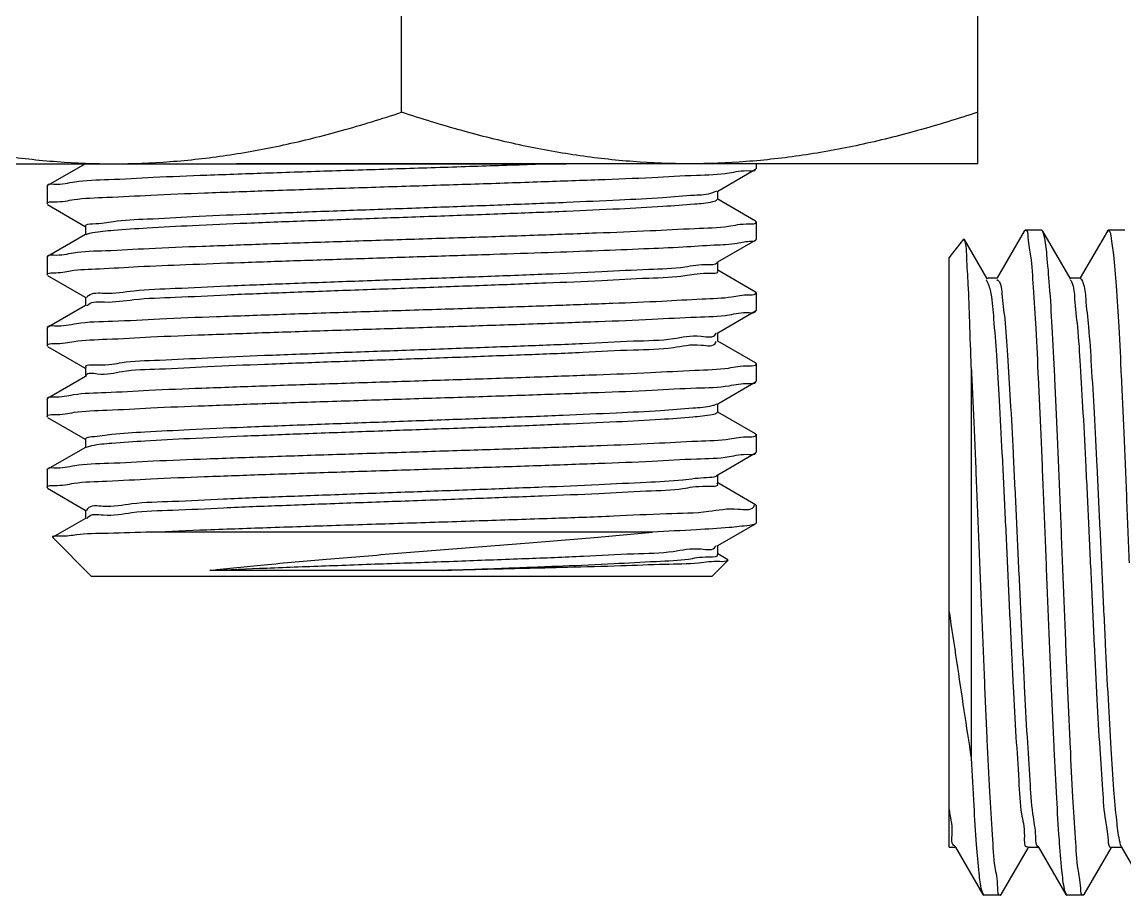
# Model space of a CAD drawing. Extents: x 185245 to 1992634, y -19957 to 755165.
# Drawn here: x 1877175.7 to 1877268.6, y 573076.3 to 573149.9 of the extents above; entities that cross this region are included whole.
import ezdxf

# ---------------------------------------------------------------- set-up
doc = ezdxf.new("R2010")
doc.units = 0
doc.header["$LTSCALE"] = 1000
doc.header["$MEASUREMENT"] = 0
doc.layers.add('02___PRT_ALL_AXES', color=7, linetype='Continuous')

msp = doc.modelspace()

# ---------------------------------------------------------------- linework, layer by layer
at = {"color": 0, "linetype": 'Continuous'}
for p, q in [((1877181.049996527, 573137.942483804), (1877177.862131182, 573136.0988391107)), ((1877234.316878567, 573135.6438026128), (1877237.504743878, 573137.4874472378)), ((1877237.504743878, 573137.4874472378), (1877237.550032274, 573137.5398080444)), ((1877177.81684282, 573136.0464783048), (1877177.862131182, 573136.0988391107)), ((1877233.912311165, 573135.5072315272), (1877234.239555746, 573135.6546875259)), ((1877234.266122045, 573135.6144439729), (1877234.316878567, 573135.6438026128)), ((1877234.316878567, 573134.9264810025), (1877234.316878567, 573135.6144439729)), ((1877177.862131182, 573134.500787759), (1877181.03727877, 573132.6644993594)), ((1877237.504743878, 573133.1121796411), (1877234.329596324, 573134.9484681564)), ((1877181.049996527, 573132.6864863976), (1877181.049996527, 573131.9985233888)), ((1877237.550032274, 573133.0598188255), (1877237.504743878, 573133.1121796411)), ((1877181.049996527, 573131.9691648649), (1877177.862131182, 573130.1255201716)), ((1877181.100753013, 573131.9985233888), (1877181.049996527, 573131.9691648649)), ((1877181.103210661, 573131.9938866717), (1877181.21892811, 573132.0394909836)), ((1877237.504743878, 573131.5141282894), (1877237.550032274, 573131.5664890956)), ((1877253.805048795, 573130.0086646846), (1877255.061955365, 573131.5797752694)), ((1877255.107626981, 573131.5689084104), (1877255.061981151, 573131.5798074796)), ((1877256.999755808, 573128.3009164312), (1877255.107626981, 573131.5689084104)), ((1877260.145013954, 573132.2761112193), (1877257.854827784, 573128.3203237916)), ((1877260.145013954, 573132.2761112193), (1877260.221699712, 573132.3423666544)), ((1877261.698326916, 573132.2761112344), (1877261.621606241, 573132.3423666174)), ((1877263.999752944, 573128.3009164312), (1877261.698326916, 573132.2761112344)), ((1877267.145011089, 573132.2761112193), (1877264.85482492, 573128.3203237916)), ((1877267.145011089, 573132.2761112193), (1877267.22160395, 573132.3423666174)), ((1877234.316878567, 573129.6704836737), (1877237.504743878, 573131.5141282894)), ((1877177.81684282, 573130.0731593657), (1877177.862131182, 573130.1255201716)), ((1877253.805048795, 573080.3836097391), (1877253.805048795, 573130.0076234641)), ((1877234.266122045, 573129.6411250241), (1877234.316878567, 573129.6704836737)), ((1877234.316878567, 573128.9531620534), (1877234.316878567, 573129.6411250241)), ((1877237.504743878, 573127.1388606925), (1877234.329596324, 573128.9751492075)), ((1877177.862131182, 573128.5274688101), (1877181.03727877, 573126.691180411)), ((1877256.943481944, 573128.1472461557), (1877256.987004116, 573128.0777766558)), ((1877257.044541548, 573128.223584756), (1877256.999755808, 573128.3009164312)), ((1877257.888338348, 573128.3009164312), (1877257.044541548, 573128.3009164312)), ((1877264.044538684, 573128.223584756), (1877263.999752944, 573128.3009164312)), ((1877264.888335483, 573128.3009164312), (1877264.044538684, 573128.3009164312)), ((1877237.550032274, 573127.0864998861), (1877237.504743878, 573127.1388606925)), ((1877181.049996527, 573125.995845916), (1877177.862131182, 573124.152201223)), ((1877181.049996527, 573126.7131674492), (1877181.049996527, 573126.0252044399)), ((1877181.100753013, 573126.0252044399), (1877181.049996527, 573125.995845916)), ((1877234.316878567, 573123.6971647248), (1877237.504743878, 573125.5408093405)), ((1877237.504743878, 573125.5408093405), (1877237.550032274, 573125.5931701562)), ((1877177.81684282, 573124.0998404166), (1877177.862131182, 573124.152201223)), ((1877234.149433371, 573123.6198480271), (1877234.171751073, 573123.6902989098)), ((1877234.266122045, 573123.667806085), (1877234.316878567, 573123.6971647248)), ((1877234.316878567, 573122.9798431143), (1877234.316878567, 573123.667806085)), ((1877177.862131182, 573122.554149871), (1877181.03727877, 573120.7178614622)), ((1877237.504743878, 573121.1655417436), (1877234.329596324, 573123.0018302684)), ((1877181.049996527, 573120.7398485099), (1877181.049996527, 573120.051885491)), ((1877237.550032274, 573121.1131809375), (1877237.504743878, 573121.1655417436)), ((1877255.672037264, 573120.7929426732), (1877255.672037264, 573087.8769837776)), ((1877181.049996527, 573120.0225269767), (1877177.862131182, 573118.1788822741)), ((1877181.100753013, 573120.051885491), (1877181.049996527, 573120.0225269767)), ((1877181.101740291, 573120.0524298912), (1877181.094837151, 573120.1137618797)), ((1877234.316878567, 573117.7238457759), (1877237.504743878, 573119.5674903919)), ((1877237.504743878, 573119.5674903919), (1877237.550032274, 573119.6198512076)), ((1877177.81684282, 573118.1265214679), (1877177.862131182, 573118.1788822741)), ((1877234.125734602, 573117.6663007236), (1877234.248894843, 573117.7237294053)), ((1877234.266122045, 573117.6944871361), (1877234.316878567, 573117.7238457759)), ((1877234.316878567, 573117.0065241659), (1877234.316878567, 573117.6944871361)), ((1877237.504743878, 573115.1922228045), (1877234.329596324, 573117.0285113195)), ((1877177.862131182, 573116.5808309319), (1877181.03727877, 573114.7445425228)), ((1877237.550032274, 573115.1398619984), (1877237.504743878, 573115.1922228045)), ((1877181.049996527, 573114.0492080278), (1877177.862131182, 573112.205563335)), ((1877181.049996527, 573114.766529561), (1877181.049996527, 573114.0785665519)), ((1877181.100753013, 573114.0785665519), (1877181.049996527, 573114.0492080278)), ((1877181.110184435, 573114.0613085914), (1877181.229754415, 573114.1117406099)), ((1877234.316878567, 573111.7505268275), (1877237.504743878, 573113.5941714526)), ((1877237.504743878, 573113.5941714526), (1877237.550032274, 573113.6465322587)), ((1877177.81684282, 573112.153202519), (1877177.862131182, 573112.205563335)), ((1877234.193993696, 573111.6241954623), (1877234.284209367, 573111.731726221)), ((1877234.266122045, 573111.7211681968), (1877234.316878567, 573111.7505268275)), ((1877234.316878567, 573111.0332052268), (1877234.316878567, 573111.7211681968)), ((1877177.862131182, 573110.607511983), (1877181.03727877, 573108.7712235742)), ((1877237.504743878, 573109.2189038559), (1877234.329596324, 573111.0551923707)), ((1877181.049996527, 573108.7932106217), (1877181.049996527, 573108.1052476128)), ((1877237.550032274, 573109.166542982), (1877237.504743878, 573109.2189038559)), ((1877181.049996527, 573108.0758890791), (1877178.302751595, 573106.4870288062)), ((1877181.100753013, 573108.1052476128), (1877181.049996527, 573108.0758890791)), ((1877181.188056279, 573108.0597842617), (1877181.25669539, 573108.1650646166)), ((1877234.316878567, 573105.7772078884), (1877237.504743878, 573107.6208525037)), ((1877237.550032274, 573107.6732133871), (1877237.504743878, 573107.6208525037)), ((1877178.302751595, 573106.4870288062), (1877178.290479675, 573106.4533379413)), ((1877181.550334339, 573103.1934415731), (1877178.290479675, 573106.4533379413)), ((1877228.811912292, 573106.9269808398), (1877186.574173334, 573106.9269808398)), ((1877234.266122045, 573105.7478492481), (1877234.316878567, 573105.7772078884)), ((1877234.316878567, 573105.0598862777), (1877234.316878567, 573105.7478492481)), ((1877235.169840661, 573104.5958623232), (1877234.329596136, 573105.0818724174)), ((1877211.237140602, 573103.693785772), (1877191.531995988, 573103.693785772)), ((1877233.816540754, 573103.1934415731), (1877235.182944555, 573104.5598628449)), ((1877233.816707932, 573103.1932744293), (1877181.550167162, 573103.1932744293)), ((1877254.298803634, 573080.4611714741), (1877254.343589609, 573080.3838398082)), ((1877261.298800769, 573080.4611714741), (1877261.343586745, 573080.3838398082)), ((1877268.298797905, 573080.4611714741), (1877268.343583881, 573080.3838398082)), ((1877253.805048795, 573080.3838398082), (1877254.298803634, 573080.3838398082)), ((1877254.343589609, 573080.3838398082), (1877256.645015386, 573076.4086450229)), ((1877258.198328349, 573076.4086450043), (1877260.4885148, 573080.3644323987)), ((1877260.455003964, 573080.3838398082), (1877261.298800769, 573080.3838398082)), ((1877261.343586745, 573080.3838398082), (1877263.645012521, 573076.4086450229)), ((1877265.198325485, 573076.4086450043), (1877267.488511935, 573080.3644323987)), ((1877267.4550011, 573080.3838398082), (1877268.298797905, 573080.3838398082)), ((1877268.343583881, 573080.3838398082), (1877270.645009657, 573076.4086450229)), ((1877256.645015386, 573076.4086450229), (1877256.721585611, 573076.3423896611)), ((1877258.121671895, 573076.3423895785), (1877258.198328349, 573076.4086450043)), ((1877263.645012521, 573076.4086450229), (1877263.721724397, 573076.3423896122)), ((1877265.198325485, 573076.4086450043), (1877265.121645289, 573076.3423895848))]:
    msp.add_line(p, q, dxfattribs=at)
for points, start_tangent, end_tangent in [([(1877177.817082165, 573134.5627419055), (1877178.390721075, 573134.7398147837), (1877180.090301975, 573134.9264810025), (1877182.850271603, 573135.1131472213), (1877186.564565885, 573135.2998134396), (1877191.090446535, 573135.4864796489), (1877196.25398656, 573135.673145877), (1877201.856753953, 573135.859812086), (1877207.683437547, 573136.0464783048), (1877213.510121107, 573136.2331445233), (1877219.112888535, 573136.4198107421), (1877224.276428523, 573136.6064769512), (1877228.802309211, 573136.7931431697), (1877232.516603491, 573136.9798093883), (1877235.276573122, 573137.1664756068), (1877236.976154018, 573137.3531418256), (1877237.535533871, 573137.4723716981)], (0.0505621286119027, 0.9987209175491588), (0.4397435101850518, 0.8981234020167437)), ([(1877181.049996527, 573132.6864863976), (1877181.645948434, 573132.8879775375), (1877183.407018045, 573133.0894586237), (1877186.254401485, 573133.2909396801), (1877190.060684987, 573133.4924207756), (1877194.655546086, 573133.6939018324), (1877199.833375336, 573133.895382928), (1877205.36247677, 573134.0968639848), (1877210.995435852, 573134.2983450803), (1877216.480190658, 573134.4998261274), (1877221.571311025, 573134.7013072227), (1877226.040981026, 573134.9027882793), (1877229.689193187, 573135.1042693749), (1877232.352698492, 573135.3057504701), (1877233.912311165, 573135.5072315272)], (-0.0006023019805749001, 0.9999998186161457), (0.9414012118595783, 0.3372888351388431)), ([(1877177.81684282, 573134.5531485651), (1877177.817082165, 573134.5627419055)], (0, 1), (0.05056338786033852, 0.9987208537965376)), ([(1877181.21892811, 573132.0394909836), (1877181.645948434, 573132.141312663), (1877183.407018045, 573132.3427937583), (1877186.254401485, 573132.5442748154), (1877190.060684987, 573132.7457559106), (1877194.655546086, 573132.9472369673), (1877199.833375336, 573133.1487180626), (1877205.36247677, 573133.3501991099), (1877210.995435852, 573133.5516802052), (1877216.480190658, 573133.753161262), (1877221.571311025, 573133.9546423575), (1877226.040981026, 573134.1561234144), (1877229.689193187, 573134.3576045099), (1877232.352698492, 573134.5590855957), (1877233.912311165, 573134.7605666525), (1877234.289446735, 573134.9494902671)], (0.9529487617594237, 0.3031314194556236), (0.6426435541858143, 0.7661652969584465)), ([(1877177.831763238, 573130.1408158594), (1877178.379605664, 573130.2580031904), (1877180.047167666, 573130.4428874541), (1877182.754728256, 573130.6276600885), (1877186.404054181, 573130.812570902), (1877190.872964226, 573130.9981400047), (1877196.029770121, 573131.1854184528), (1877201.578786675, 573131.3707929051), (1877207.316975401, 573131.5548239497), (1877213.133923907, 573131.7409611922), (1877218.843374399, 573131.9305543285), (1877224.106265727, 573132.1199882119), (1877228.632711567, 573132.3055497038), (1877232.3772793, 573132.4918871305), (1877235.223108741, 573132.68206413), (1877236.97315388, 573132.8726637408), (1877237.549794909, 573133.0502365145)], (0.4498404885972678, 0.8931089154288918), (0.05019650435190679, 0.9987393608699163)), ([(1877237.549794909, 573133.0502365145), (1877237.550032274, 573133.0598188255)], (0.05019771435116738, 0.9987393000547834), (0, 1)), ([(1877255.672037264, 573120.7929426732), (1877255.548973612, 573124.6671961369), (1877255.425343886, 573127.7811062986), (1877255.301857108, 573130.0087712368), (1877255.178430559, 573131.2829698727), (1877255.072966351, 573131.5464212871)], (-0.02915871455896071, 0.9995747942826836), (-0.5442686960537916, 0.8389109526617862)), ([(1877260.223062816, 573132.338822834), (1877260.232074367, 573132.3411458225), (1877260.449061915, 573131.7611595565), (1877260.665669634, 573130.1480471732), (1877260.883728014, 573127.5421108562), (1877261.101140574, 573124.0617583592), (1877261.319003258, 573119.8233840449), (1877261.538180323, 573114.9643267829), (1877261.75511805, 573109.7507152713), (1877261.97167001, 573104.3423781213)], (0.9333369820707427, 0.3590015012490592), (0.03975727749912319, -0.9992093668925737)), ([(1877263.371669438, 573104.3423781213), (1877263.153100304, 573109.8004487043), (1877262.931014938, 573115.1307172657), (1877262.709862498, 573120.0142738472), (1877262.493203385, 573124.2028673666), (1877262.274507307, 573127.6710582844), (1877262.051626446, 573130.2829536775), (1877261.829020198, 573131.8588113871), (1877261.68309691, 573132.2675542312)], (-0.0397572774434431, 0.999209366894789), (-0.489831732553791, 0.871816995580696)), ([(1877267.22019916, 573132.3387142022), (1877267.429017906, 573131.8588113871), (1877267.651624154, 573130.2829536775), (1877267.874505015, 573127.6710582844), (1877268.093201093, 573124.2028673666), (1877268.309860206, 573120.0142738472), (1877268.531012647, 573115.1307172657), (1877268.753098013, 573109.8004487043), (1877268.971667145, 573104.3423781213)], (0.9333444131215324, -0.358982181305455), (0.03975727749683532, -0.9992093668926647)), ([(1877215.413735649, 573130.3220560309), (1877220.009801189, 573130.4776101748), (1877224.276592901, 573130.6331642799), (1877228.100132018, 573130.788718424), (1877231.378280456, 573130.9442725775), (1877234.023469102, 573131.0998266926), (1877235.965037141, 573131.2553808365), (1877237.151119435, 573131.4109349421), (1877237.52645379, 573131.4964743743)], (0.9994574606936585, 0.0329360632708905), (0.630907530791665, 0.7758580331416081)), ([(1877177.817126515, 573128.5896344504), (1877178.316966492, 573128.7540522625), (1877179.800588204, 573128.928274899), (1877182.218020619, 573129.1024975262), (1877185.488302758, 573129.2767201725), (1877189.501911205, 573129.4509428476), (1877194.124428171, 573129.6251654744), (1877199.201043228, 573129.7993881113), (1877204.561737983, 573129.9736107478), (1877210.026980011, 573130.1478333846), (1877215.413735649, 573130.3220560309)], (0.05871979628414212, 0.9982745040941139), (0.9994574606846885, 0.0329360635430881)), ([(1877214.576906328, 573128.4553938538), (1877219.834108297, 573128.6568749491), (1877224.547595738, 573128.8583559962), (1877228.506450911, 573129.0598370915), (1877231.533524217, 573129.2613181581), (1877233.493361015, 573129.4627992439), (1877234.294091625, 573129.6183552614)], (0.9993178857940188, 0.03692916370800299), (0.6313357446276342, 0.77550962441189)), ([(1877214.576906328, 573127.7087289791), (1877219.834108297, 573127.9102100746), (1877224.547595738, 573128.1116911315), (1877228.506450911, 573128.313172227), (1877231.533524217, 573128.5146532834), (1877233.493361015, 573128.7161343789), (1877234.298263203, 573128.9176154358), (1877234.289469359, 573128.930172211)], (0.9993178858515603, 0.036929162150909), (-0.6426368825902945, 0.7661708929048585)), ([(1877177.81684282, 573128.579829626), (1877177.817126515, 573128.5896344504)], (0, 1), (0.05871974897708318, 0.9982745068767751)), ([(1877181.135700437, 573126.6647602397), (1877181.300061123, 573126.8435452546), (1877182.656264586, 573127.0450263498), (1877185.132376427, 573127.2465074069), (1877188.617596315, 573127.4479884924), (1877192.955968733, 573127.6494695493), (1877197.953361453, 573127.8509506448), (1877203.386152677, 573128.0524317112), (1877209.011237507, 573128.253912797), (1877214.576906328, 573128.4553938538)], (0.4917944897825604, 0.870711306817312), (0.9993178858108104, 0.03692916325361761)), ([(1877256.987004116, 573128.0777766558), (1877257.322652304, 573127.0081758446), (1877257.557946328, 573124.877043714), (1877257.793240349, 573121.8333577106), (1877258.02853437, 573118.0123782519), (1877258.263828391, 573113.5839084203), (1877258.499122412, 573108.7447479824), (1877258.734416433, 573103.7099476557), (1877258.969710453, 573098.7032523362), (1877259.205004474, 573093.9471579336), (1877259.440298499, 573089.6530237431), (1877259.675592519, 573086.0116796957), (1877259.910886541, 573083.1849459356), (1877260.146180562, 573081.2984415998), (1877260.381474582, 573080.4360023227), (1877260.418457367, 573080.4516537683)], (0.4756874576294765, -0.879614371559495), (0.8803009662582584, 0.474415649831218)), ([(1877257.828369482, 573128.193848425), (1877258.255985255, 573127.0081758446), (1877258.49127928, 573124.877043714), (1877258.7265733, 573121.8333577106), (1877258.961867321, 573118.0123782519), (1877259.197161342, 573113.5839084203), (1877259.432455363, 573108.7447479824), (1877259.667749384, 573103.7099476557), (1877259.903043405, 573098.7032523362), (1877260.138337426, 573093.9471579336), (1877260.373631449, 573089.6530237431), (1877260.608925471, 573086.0116796957), (1877260.844219492, 573083.1849459356), (1877261.079513513, 573081.2984415998), (1877261.161790609, 573080.5602912253)], (0.8724685533651839, -0.488670260389215), (0.3278155774908353, -0.9447417356898923)), ([(1877264.005864802, 573128.1948337681), (1877264.146178924, 573127.9490345581)], (0.5966157057048521, -0.8025270710115028), (0.4270020690433147, -0.9042506472393197)), ([(1877264.146178924, 573127.9490345581), (1877264.381472945, 573126.5668634006), (1877264.616766969, 573124.197043332), (1877264.852060989, 573120.9448883808), (1877265.08735501, 573116.9549232619), (1877265.322649032, 573112.4044607324), (1877265.557943053, 573107.4957218664), (1877265.793237073, 573102.4468494265), (1877266.028531095, 573097.4822136662), (1877266.263825119, 573092.8224413891), (1877266.499119139, 573088.674611364), (1877266.73441316, 573085.2230518062), (1877266.969707182, 573082.6211489083), (1877267.205001202, 573080.9845303844), (1877267.440295223, 573080.3859270352), (1877267.452476891, 573080.3895764893)], (0.4270020714830733, -0.9042506460872253), (0.9153108403912409, 0.4027481414758861)), ([(1877264.867278699, 573128.270046294), (1877265.079511875, 573127.9490345581), (1877265.314805896, 573126.5668634006), (1877265.55009992, 573124.197043332), (1877265.785393941, 573120.9448883808), (1877266.020687962, 573116.9549232619), (1877266.255981983, 573112.4044607324), (1877266.491276004, 573107.4957218664), (1877266.726570025, 573102.4468494265), (1877266.961864046, 573097.4822136662), (1877267.19715807, 573092.8224413891), (1877267.432452091, 573088.674611364), (1877267.667746112, 573085.2230518062), (1877267.903040133, 573082.6211489083), (1877268.138334154, 573080.9845303844), (1877268.227419663, 573080.6207079345)], (0.8261156581492662, -0.5635005939310135), (0.2913563111870042, -0.9566146036578689)), ([(1877181.17093813, 573125.9692838376), (1877181.300061123, 573126.0968803896), (1877182.656264586, 573126.2983614851), (1877185.132376427, 573126.4998425322), (1877188.617596315, 573126.7013236277), (1877192.955968733, 573126.9028046841), (1877197.953361453, 573127.1042857796), (1877203.386152677, 573127.3057668365), (1877209.011237507, 573127.507247932), (1877214.576906328, 573127.7087289791)], (0.623148135727602, 0.7821038300246421), (0.999317885838054, 0.03692916251639329)), ([(1877215.413735649, 573125.8420668116), (1877220.651519735, 573126.0201697594), (1877225.468574671, 573126.1995828331), (1877229.614601105, 573126.3771425013), (1877232.99804038, 573126.554715497), (1877235.498687141, 573126.732098846), (1877237.032672631, 573126.9092919389), (1877237.549759777, 573127.076740938)], (0.9994574606707213, 0.0329360639669324), (0.05664395664539631, 0.9983944421798203)), ([(1877237.549759777, 573127.076740938), (1877237.550032274, 573127.0864998861)], (0.0566442553028258, 0.9983944252354319), (0, 1)), ([(1877177.817082165, 573122.6161040172), (1877178.390721075, 573122.7931768957), (1877180.090301975, 573122.9798431143), (1877182.850271603, 573123.1665093331), (1877186.564565885, 573123.3531755421), (1877191.090446535, 573123.5398417606), (1877196.25398656, 573123.7265079794), (1877201.856753953, 573123.9131741982), (1877207.683437547, 573124.0998404166), (1877213.510121107, 573124.286506626), (1877219.112888535, 573124.4731728442), (1877224.276428523, 573124.659839063), (1877228.802309211, 573124.8465052817), (1877232.516603491, 573125.0331715003), (1877235.276573122, 573125.2198377193), (1877236.976154018, 573125.4065039281), (1877237.535533871, 573125.5257338099)], (0.0505621286119027, 0.9987209175491588), (0.4397435101850518, 0.8981234020167437)), ([(1877177.829830496, 573124.1664056571), (1877178.434237566, 573124.2934783518), (1877180.305750817, 573124.490704275), (1877183.339282773, 573124.6872682488), (1877187.305065542, 573124.8792810284), (1877192.075792533, 573125.0704154391), (1877197.57981607, 573125.265088408), (1877203.50989487, 573125.4598859565), (1877209.508728513, 573125.6513071947), (1877215.413735649, 573125.8420668116)], (0.4025524950457782, 0.9153969022956211), (0.9994574606756446, 0.0329360638175302)), ([(1877181.111522383, 573120.7836869953), (1877181.10173025, 573120.7991129812), (1877182.045482682, 573121.000594038), (1877184.136474526, 573121.2020751236), (1877187.281138775, 573121.4035561807), (1877191.338758895, 573121.6050372759), (1877196.127765775, 573121.8065183714), (1877201.433862343, 573122.0079994281), (1877207.01961302, 573122.2094805234), (1877212.635068297, 573122.4109615805), (1877218.028949546, 573122.612442666), (1877222.959892901, 573122.8139237228), (1877227.207250083, 573123.0154048183), (1877230.580961583, 573123.216885875), (1877232.930061621, 573123.4183669703), (1877234.149433371, 573123.6198480271)], (-0.5802863704978972, 0.8144125049472026), (0.3750237424578819, 0.9270152062360598)), ([(1877177.81684282, 573122.6065106771), (1877177.817082165, 573122.6161040172)], (0, 1), (0.05056338786033852, 0.9987208537965376)), ([(1877181.094837151, 573120.1137618797), (1877182.045482682, 573120.2539291631), (1877184.136474526, 573120.4554102586), (1877187.281138775, 573120.6568913155), (1877191.338758895, 573120.858372411), (1877196.127765775, 573121.0598535065), (1877201.433862343, 573121.2613345634), (1877207.01961302, 573121.4628156489), (1877212.635068297, 573121.664296706), (1877218.028949546, 573121.8657778013), (1877222.959892901, 573122.0672588579), (1877227.207250083, 573122.2687399534), (1877230.580961583, 573122.4702210103), (1877232.930061621, 573122.6717020958), (1877234.149433371, 573122.8731831529), (1877234.181591965, 573122.9972286781)], (0.3949863934027273, 0.9186869700973809), (0.1274611589291374, 0.991843562747897)), ([(1877177.831765032, 573118.1941788986), (1877178.379545819, 573118.3113554416), (1877180.047991429, 573118.4963187086), (1877182.751836981, 573118.6808550954), (1877186.397411291, 573118.8656316225), (1877190.864442653, 573119.0511738753), (1877196.022937912, 573119.2385443558), (1877201.577310329, 573119.4241069972), (1877207.310903446, 573119.6079927443), (1877213.126900516, 573119.794095942), (1877218.839233734, 573119.9837743498), (1877224.107891701, 573120.1734123), (1877228.639605634, 573120.3592197753), (1877232.381639075, 573120.5454960177), (1877235.22512455, 573120.7355920726), (1877236.973658962, 573120.9261080532), (1877237.549794648, 573121.1035970813)], (0.4498830068130515, 0.8930874986141324), (0.0502458052360221, 0.9987368817942911)), ([(1877237.549794648, 573121.1035970813), (1877237.550032274, 573121.1131809375)], (0.0502454600087604, 0.9987368991623912), (0, 1)), ([(1877255.672037264, 573120.7929426732), (1877255.892949631, 573116.0071362446), (1877256.113894897, 573110.7633776406), (1877256.334834663, 573105.2680402915), (1877256.555881326, 573099.733766879), (1877256.776945759, 573094.3799086672), (1877256.99800701, 573089.417088117), (1877257.21905253, 573085.0402692894), (1877257.440105274, 573081.4207143406), (1877257.661173892, 573078.7004484029), (1877257.882241948, 573076.9865224741), (1877258.103293552, 573076.3461991844), (1877258.116371173, 573076.3515801921)], (0.0491105602313438, -0.9987933484328797), (0.8662490176650426, 0.4996124892297519)), ([(1877177.817082165, 573116.6427850688), (1877178.390721075, 573116.8198579471), (1877180.090301975, 573117.0065241659), (1877182.850271603, 573117.1931903842), (1877186.564565885, 573117.379856603), (1877191.090446535, 573117.5665228216), (1877196.25398656, 573117.7531890306), (1877201.856753953, 573117.9398552494), (1877207.683437547, 573118.1265214679), (1877213.510121107, 573118.3131876867), (1877219.112888535, 573118.499853905), (1877224.276428523, 573118.6865201239), (1877228.802309211, 573118.8731863329), (1877232.516603491, 573119.0598525514), (1877235.276573122, 573119.2465187702), (1877236.976154018, 573119.433184989), (1877237.535533871, 573119.5524148613)], (0.0505621286119027, 0.9987209175491588), (0.4397435101850518, 0.8981234020167437)), ([(1877181.05552461, 573114.7634911209), (1877181.578088248, 573114.9561617549), (1877183.272265681, 573115.1576428504), (1877186.058786826, 573115.359123907), (1877189.812961298, 573115.560604993), (1877194.36679846, 573115.7620860494), (1877199.516524553, 573115.9635671449), (1877205.031701175, 573116.1650482405), (1877210.665536912, 573116.3665292973), (1877216.16593054, 573116.5680103928), (1877221.286752189, 573116.7694914492), (1877225.798856796, 573116.9709725354), (1877229.500338085, 573117.1724536016), (1877232.225563345, 573117.3739346971), (1877233.852584955, 573117.5754157442), (1877234.125734602, 573117.6663007236)], (0.4816754972992782, 0.8763496535638576), (0.9302037999809425, 0.3670434449775868)), ([(1877181.229754415, 573114.1117406099), (1877181.578088248, 573114.20949689), (1877183.272265681, 573114.4109779855), (1877186.058786826, 573114.6124590326), (1877189.812961298, 573114.8139401278), (1877194.36679846, 573115.015421185), (1877199.516524553, 573115.2169022802), (1877205.031701175, 573115.4183833755), (1877210.665536912, 573115.6198644324), (1877216.16593054, 573115.8213455181), (1877221.286752189, 573116.0228265747), (1877225.798856796, 573116.22430767), (1877229.500338085, 573116.4257887271), (1877232.225563345, 573116.6272698224), (1877233.852584955, 573116.828750879), (1877234.301481928, 573117.0184783118)], (0.9438103747295812, 0.3304874832014181), (0.6132695086395299, 0.7898737302715098)), ([(1877177.81684282, 573116.6331917283), (1877177.817082165, 573116.6427850688)], (0, 1), (0.05056338786033852, 0.9987208537965376)), ([(1877177.831174196, 573112.2205496824), (1877178.394552697, 573112.3404928755), (1877180.147397946, 573112.531255815), (1877182.998359215, 573112.7216299374), (1877186.748793195, 573112.9081247626), (1877191.264269631, 573113.0931726156), (1877196.511919811, 573113.2820695259), (1877202.214054446, 573113.4714483481), (1877208.033295733, 573113.6576688439), (1877213.782031326, 573113.8420314807), (1877219.320833879, 573114.0270404406), (1877224.472815458, 573114.2140692065), (1877228.946045111, 573114.3996897098), (1877232.604136396, 573114.5848984479), (1877235.321440099, 573114.7702793905), (1877236.987244642, 573114.9550140591), (1877237.549786846, 573115.1302347968)], (0.4357295650819362, 0.9000776333814251), (0.05167568765221061, 0.9986639190967456)), ([(1877237.549786846, 573115.1302347968), (1877237.550032274, 573115.1398619984)], (0.05167644100269799, 0.9986638801144732), (0, 1)), ([(1877177.817082165, 573110.66946612), (1877178.390721075, 573110.846539008), (1877180.090301975, 573111.0332052268), (1877182.850271603, 573111.2198714355), (1877186.564565885, 573111.4065376543), (1877191.090446535, 573111.5932038727), (1877196.25398656, 573111.7798700912), (1877201.856753953, 573111.9665363103), (1877207.683437547, 573112.153202519), (1877213.510121107, 573112.3398687476), (1877219.112888535, 573112.5265349566), (1877224.276428523, 573112.7132011752), (1877228.802309211, 573112.8998673938), (1877232.516603491, 573113.0865336123), (1877235.276573122, 573113.2731998211), (1877236.976154018, 573113.4598660402), (1877237.535533871, 573113.5790959222)], (0.0505621286119027, 0.9987209175491588), (0.4397435101850518, 0.8981234020167437)), ([(1877181.163462594, 573108.7514798508), (1877181.25669539, 573108.9117294813), (1877182.544583198, 573109.1132105768), (1877184.957376847, 573109.3146916239), (1877188.387109418, 573109.5161727194), (1877192.680308202, 573109.7176537763), (1877197.64486249, 573109.9191348718), (1877203.058619919, 573110.1206159282), (1877208.679327277, 573110.3220970237), (1877214.255470838, 573110.5235780806), (1877219.537531069, 573110.7250591663), (1877224.289147886, 573110.9265402616), (1877228.297697412, 573111.1280213187), (1877231.383806298, 573111.329502414), (1877233.409378204, 573111.5309834711), (1877234.193993696, 573111.6241954623)], (0.3451772714694318, 0.9385375065818724), (0.9490202438609171, 0.3152151277178263)), ([(1877177.81684282, 573110.6598727892), (1877177.817082165, 573110.66946612)], (0, 1), (0.05056338786033852, 0.9987208537965376)), ([(1877181.25669539, 573108.1650646166), (1877182.544583198, 573108.3665457021), (1877184.957376847, 573108.5680267592), (1877188.387109418, 573108.7695078545), (1877192.680308202, 573108.9709889111), (1877197.64486249, 573109.1724700066), (1877203.058619919, 573109.3739510635), (1877208.679327277, 573109.575432149), (1877214.255470838, 573109.7769132061), (1877219.537531069, 573109.9783943014), (1877224.289147886, 573110.1798753969), (1877228.297697412, 573110.3813564533), (1877231.383806298, 573110.5828375488), (1877233.409378204, 573110.7843185959), (1877234.283773538, 573110.9857996914), (1877234.274484765, 573110.9989596659)], (0.6216337492941458, 0.7833080375806846), (-0.6283861841617094, 0.7779015384704456)), ([(1877186.574173334, 573106.9269808398), (1877191.282143255, 573107.1205345944), (1877196.667679703, 573107.3140906573), (1877202.50832765, 573107.5076488166), (1877208.562817578, 573107.7012088776), (1877214.581033221, 573107.8947707356), (1877220.314345779, 573108.0883341196), (1877225.525887619, 573108.2818988843), (1877230.000340458, 573108.4754648085), (1877233.552833694, 573108.6690317753), (1877236.036584882, 573108.8625995636), (1877237.348966437, 573109.0561679502), (1877237.424891055, 573109.2065579079)], (0.9989892434823596, 0.04494987660208748), (0.3045667652042271, 0.9524909897385031)), ([(1877237.502258378, 573107.6255614634), (1877236.978901932, 573107.4869959918), (1877235.281900648, 573107.3003242488), (1877232.524243628, 573107.1136525441), (1877228.811912292, 573106.9269808398)], (-0.8843677732934768, -0.4667907899262128), (-0.9989874058572661, -0.04499069835610599)), ([(1877186.574173334, 573106.9269808398), (1877182.957241241, 573106.8086782161), (1877180.310829146, 573106.6901122441), (1877178.740395583, 573106.5718206603), (1877178.277020371, 573106.4690836791)], (-0.9995764855305391, -0.0291006799648406), (0.5720337298789442, -0.8202300969123135)), ([(1877191.531995988, 573103.693785772), (1877196.095047928, 573104.1657088746), (1877201.361335913, 573104.6391086977), (1877206.994339982, 573105.1040846545), (1877212.717495058, 573105.5587807803), (1877218.421637809, 573106.0139874455), (1877223.901344637, 573106.4730252898), (1877228.811912292, 573106.9269808398)], (0.993617554566575, 0.1128013974077431), (0.9951268226412241, 0.09860328016847)), ([(1877191.531995988, 573103.693785772), (1877196.319021594, 573103.8941243582), (1877201.60884927, 573104.0944629728), (1877207.167438252, 573104.2948015977), (1877212.748856848, 573104.4951402226), (1877218.106163353, 573104.6954788377), (1877223.002331541, 573104.8958174621), (1877227.220737538, 573105.0961560775), (1877230.574744143, 573105.2964947026), (1877232.915958203, 573105.496833327), (1877234.140796102, 573105.6971719421), (1877234.17347266, 573105.7772747127)], (0.9989938762979078, 0.04484679608712942), (0.3027001464737542, 0.9530858415299054)), ([(1877211.237140602, 573103.693785772), (1877216.423260148, 573103.8844144247), (1877221.259150974, 573104.0750431158), (1877225.551025549, 573104.2656718073), (1877229.126896713, 573104.4563004989), (1877231.843469358, 573104.6469291609), (1877233.591883035, 573104.8375578525), (1877234.302073956, 573105.0281865441), (1877234.293595021, 573105.0411745936)], (0.9993520127110095, 0.0359938146138249), (-0.6264258236409405, 0.7794810372778606)), ([(1877235.182944555, 573104.5598628449), (1877234.492203057, 573104.436898683), (1877232.699793611, 573104.3139474632), (1877229.873893545, 573104.1904038519), (1877226.158038138, 573104.0671664032), (1877221.654945032, 573103.9425291431), (1877216.579717202, 573103.817405808), (1877211.237140602, 573103.693785772)], (-0.7071022535827829, -0.7071113087613221), (-0.9997409846734453, -0.0227588128901747)), ([(1877261.97167001, 573104.3423781213), (1877262.190096993, 573098.8878117192), (1877262.411914139, 573093.5635572055), (1877262.632705725, 573088.6865485702), (1877262.849029076, 573084.5015102138), (1877263.067659864, 573081.0300042429), (1877263.290504825, 573078.4132477189), (1877263.513137247, 573076.8314574508), (1877263.659224074, 573076.4165856377)], (0.03975727748666959, -0.9992093668930692), (0.4877683167705726, -0.8729731205225064)), ([(1877265.120600129, 573076.3453394405), (1877265.112301427, 573076.3433793096), (1877264.895151481, 573076.9191530503), (1877264.678358465, 573078.5299974561), (1877264.460426754, 573081.1311786065), (1877264.242988364, 573084.6089162496), (1877264.024961716, 573088.8482749453), (1877263.805456748, 573093.7135087866), (1877263.588265244, 573098.9329597682), (1877263.371669438, 573104.3423781213)], (-0.942584863550297, -0.3339667273934158), (-0.03975727745259671, 0.9992093668944249)), ([(1877253.805048795, 573100.196742347), (1877254.432617389, 573096.0466792311), (1877255.05524438, 573091.9002211294), (1877255.672037264, 573087.8769837776)], (0.1513813742595116, -0.9884754319290399), (0.154546911158738, -0.9879854514370611)), ([(1877255.672037264, 573087.8769837776), (1877255.884588914, 573083.8811593945), (1877256.09916068, 573080.6008977555), (1877256.315010769, 573078.1871090115), (1877256.528717595, 573076.7612951042), (1877256.667879345, 573076.4223383646)], (0.04913386855057842, -0.9987922020927349), (0.5138049256313395, -0.8579070453125873)), ([(1877253.805048795, 573083.5932225201), (1877254.038377823, 573081.5562022892), (1877254.27170685, 573080.5150114715), (1877254.289333526, 573080.5148366154)], (0.09260742055683337, -0.9957026994328226), (0.9847842249998913, 0.1737815588356933)), ([(1877261.161790609, 573080.5602912253), (1877261.304370655, 573080.433431309)], (0.327815579371854, -0.9447417350371984), (0.9804318730187755, 0.1968586862927205)), ([(1877268.227419663, 573080.6207079345), (1877268.290843284, 573080.4568833574)], (0.2913563053205239, -0.956614605444624), (0.4745166641851906, -0.8802465196810262))]:
    msp.add_spline(points, degree=3, dxfattribs=dict(at, start_tangent=start_tangent, end_tangent=end_tangent))
msp.add_open_spline([(1877177.831142758, 573136.1138083248), (1877177.914788768, 573136.2869673476), (1877178.933556776, 573136.1367078328), (1877180.422282687, 573136.5702190248), (1877183.343649847, 573136.5949968868), (1877186.996741838, 573136.8348003619), (1877191.514546925, 573136.9940390228), (1877196.652959397, 573137.184350708), (1877202.236699507, 573137.3660847724), (1877207.993546012, 573137.5496477161), (1877213.696659997, 573137.7316756647), (1877217.677692162, 573137.8624017301), (1877219.735278513, 573137.934869488), (1877219.950144877, 573137.9424838035)], degree=3, knots=[0, 0, 0, 0, 0.0278154194776231, 0.1129510719753126, 0.2509069905670702, 0.4321701517563881, 0.6497110309004207, 0.9021377912266152, 1.176791554475957, 1.457527267070057, 1.735292026790539, 2.002230770337554, 2.033358860340572, 2.033358860340572, 2.033358860340572, 2.033358860340572], dxfattribs=at)
at = {"layer": '02___PRT_ALL_AXES', "color": 0, "linetype": 'Continuous'}
for p, q in [((1877256.216653978, 573137.942483804), (1877256.216653978, 573182.7423759052)), ((1877207.68343755, 573142.2772958705), (1877207.68343755, 573178.4075638384)), ((1877207.683437547, 573142.2772958607), (1877207.683437547, 573148.4244623147)), ((1877159.150221115, 573137.942483804), (1877221.588089516, 573137.942483804)), ((1877256.216653978, 573137.942483804), (1877193.778785578, 573137.942483804)), ((1877237.550032274, 573137.942483804), (1877237.550032274, 573137.5398080444)), ((1877177.81684282, 573136.0464783048), (1877177.81684282, 573134.5531485651)), ((1877237.550032274, 573133.0598188255), (1877237.550032274, 573131.5664890956)), ((1877261.621670153, 573132.3423666635), (1877260.221670726, 573132.3423666635)), ((1877268.621667289, 573132.3423666635), (1877267.221667862, 573132.3423666635)), ((1877177.81684282, 573130.0731593657), (1877177.81684282, 573128.579829626)), ((1877237.550032274, 573127.0864998861), (1877237.550032274, 573125.5931701562)), ((1877177.81684282, 573124.0998404166), (1877177.81684282, 573122.6065106771)), ((1877237.550032274, 573121.1131809375), (1877237.550032274, 573119.6198512076)), ((1877177.81684282, 573118.1265214679), (1877177.81684282, 573116.6331917283)), ((1877237.550032274, 573115.1398619984), (1877237.550032274, 573113.6465322587)), ((1877177.81684282, 573112.153202519), (1877177.81684282, 573110.6598727892)), ((1877237.550032274, 573109.1665430495), (1877237.550032274, 573107.6732133098)), ((1877258.121671585, 573076.3423895785), (1877256.721672159, 573076.3423895785)), ((1877265.121668722, 573076.3423895785), (1877263.721669294, 573076.3423895785))]:
    msp.add_line(p, q, dxfattribs=at)
for points, start_tangent, end_tangent in [([(1877159.150221115, 573142.2772958607), (1877164.211006952, 573140.729237536), (1877169.092932282, 573139.5249625982), (1877173.887907067, 573138.6535674748), (1877178.654441317, 573138.121780101), (1877183.416829331, 573137.942483804)], (0.9486832978997084, -0.3162277664692542), (0.9999999999995686, -9.289611159000002e-07)), ([(1877183.416829331, 573137.942483804), (1877188.179999331, 573138.1218388225), (1877192.946983479, 573138.6537490671), (1877197.741736544, 573139.5251798388), (1877202.622461123, 573140.729184706), (1877207.683437547, 573142.2772958607)], (1, 0), (0.9486832982013192, 0.3162277655644218)), ([(1877231.950045763, 573137.942483804), (1877227.186875762, 573138.1218388225), (1877222.419891614, 573138.6537490671), (1877217.625138549, 573139.5251798388), (1877212.74441397, 573140.729184706), (1877207.683437547, 573142.2772958607)], (-1, 0), (-0.9486832982013192, 0.3162277655644218)), ([(1877256.216653978, 573142.2772958607), (1877251.155868141, 573140.729237536), (1877246.273942811, 573139.5249625982), (1877241.478968027, 573138.6535674748), (1877236.712433777, 573138.121780101), (1877231.950045763, 573137.942483804)], (-0.9486832978997084, -0.3162277664692542), (-0.9999999999995686, -9.289611159000002e-07))]:
    msp.add_spline(points, degree=3, dxfattribs=dict(at, start_tangent=start_tangent, end_tangent=end_tangent))

doc.saveas('drawing.dxf')
